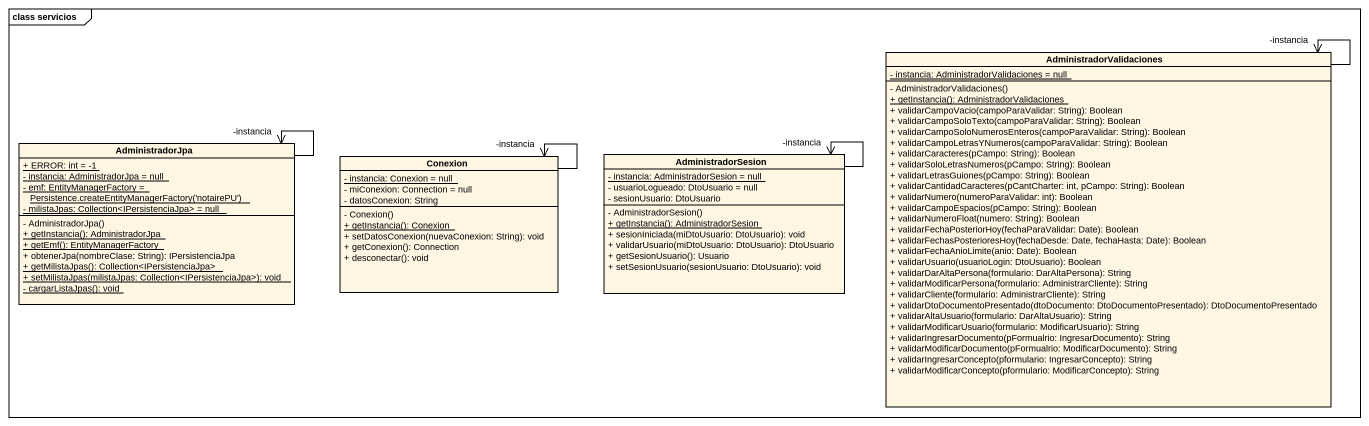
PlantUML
@startuml
mainframe class servicios
hide circle
hide empty members
skinparam classAttributeIconSize 0
class AdministradorValidaciones {
  {static} - instancia: AdministradorValidaciones = null
  - AdministradorValidaciones()
  {static} + getInstancia(): AdministradorValidaciones
  + validarCampoVacio(campoParaValidar: String): Boolean
  + validarCampoSoloTexto(campoParaValidar: String): Boolean
  + validarCampoSoloNumerosEnteros(campoParaValidar: String): Boolean
  + validarCampoLetrasYNumeros(campoParaValidar: String): Boolean
  + validarCaracteres(pCampo: String): Boolean
  + validarSoloLetrasNumeros(pCampo: String): Boolean
  + validarLetrasGuiones(pCampo: String): Boolean
  + validarCantidadCaracteres(pCantCharter: int, pCampo: String): Boolean
  + validarNumero(numeroParaValidar: int): Boolean
  + validarCampoEspacios(pCampo: String): Boolean
  + validarNumeroFloat(numero: String): Boolean
  + validarFechaPosteriorHoy(fechaParaValidar: Date): Boolean
  + validarFechasPosterioresHoy(fechaDesde: Date, fechaHasta: Date): Boolean
  + validarFechaAnioLimite(anio: Date): Boolean
  + validarUsuario(usuarioLogin: DtoUsuario): Boolean
  + validarDarAltaPersona(formulario: DarAltaPersona): String
  + validarModificarPersona(formulario: AdministrarCliente): String
  + validarCliente(formulario: AdministrarCliente): String
  + validarDtoDocumentoPresentado(dtoDocumento: DtoDocumentoPresentado): DtoDocumentoPresentado
  + validarAltaUsuario(formulario: DarAltaUsuario): String
  + validarModificarUsuario(formulario: ModificarUsuario): String
  + validarIngresarDocumento(pFormualrio: IngresarDocumento): String
  + validarModificarDocumento(pFormualrio: ModificarDocumento): String
  + validarIngresarConcepto(pformulario: IngresarConcepto): String
  + validarModificarConcepto(pformulario: ModificarConcepto): String
}
class AdministradorJpa {
  {static} + ERROR: int = -1
  {static} - instancia: AdministradorJpa = null
  {static} {field} - emf: EntityManagerFactory = Persistence.createEntityManagerFactory('notairePU')
  {static} - milistaJpas: Collection<IPersistenciaJpa> = null
  - AdministradorJpa()
  {static} + getInstancia(): AdministradorJpa
  {static} + getEmf(): EntityManagerFactory
  + obtenerJpa(nombreClase: String): IPersistenciaJpa
  {static} + getMilistaJpas(): Collection<IPersistenciaJpa>
  {static} + setMilistaJpas(milistaJpas: Collection<IPersistenciaJpa>): void
  {static} - cargarListaJpas(): void
}
class Conexion {
  {static} - instancia: Conexion = null
  - miConexion: Connection = null
  - datosConexion: String
  - Conexion()
  {static} + getInstancia(): Conexion
  + setDatosConexion(nuevaConexion: String): void
  + getConexion(): Connection
  + desconectar(): void
}
class AdministradorSesion {
  {static} - instancia: AdministradorSesion = null
  - usuarioLogueado: DtoUsuario = null
  - sesionUsuario: DtoUsuario
  - AdministradorSesion()
  {static} + getInstancia(): AdministradorSesion
  + sesionIniciada(miDtoUsuario: DtoUsuario): void
  + validarUsuario(miDtoUsuario: DtoUsuario): DtoUsuario
  + getSesionUsuario(): Usuario
  + setSesionUsuario(sesionUsuario: DtoUsuario): void
}
AdministradorValidaciones --> "-instancia" AdministradorValidaciones
AdministradorJpa --> "-instancia" AdministradorJpa
Conexion --> "-instancia" Conexion
AdministradorSesion --> "-instancia" AdministradorSesion
@enduml
